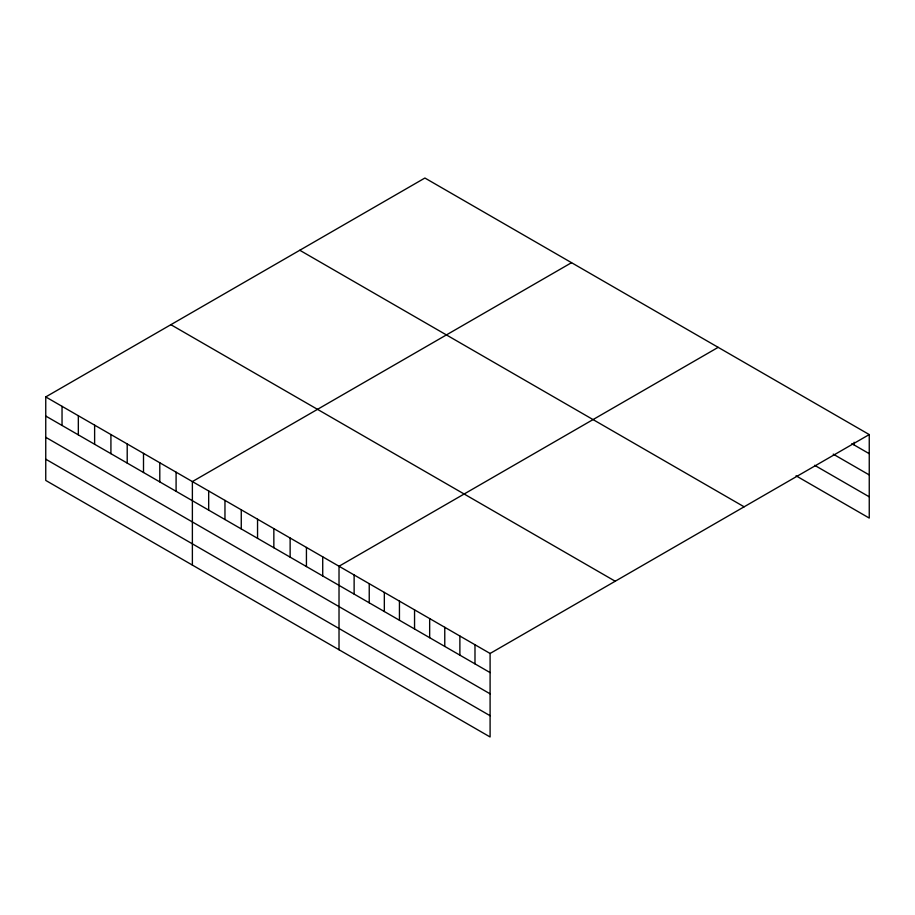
<?xml version="1.0" encoding="UTF-8"?>
<svg xmlns="http://www.w3.org/2000/svg" width="915" height="915" viewBox="0 0 915 915"><rect width="100%" height="100%" fill="white"/><g stroke="black" fill="none" stroke-linecap="round" stroke-linejoin="round"><path stroke-width="1.37" d="M45.75 396.927L490.097 653.47L490.097 736.975L45.75 480.432L45.75 396.927L424.903 178.025L869.25 434.568L869.25 518.073L796.039 475.8M571.543 262.685L192.379 481.587L192.379 565.093M718.172 347.345L339.019 566.248L339.019 649.753M490.097 653.47L869.25 434.568M851.819 443.626L869.25 453.691M833.222 454.137L869.25 474.931M814.625 465.289L869.25 496.822M299.788 250.264L744.124 506.807M170.876 324.688L615.212 581.231M45.75 416.05L490.097 672.594M45.75 437.301L490.097 693.833M45.75 459.193L490.097 715.724M854.141 442.231L854.141 444.965M474.988 644.743L474.988 663.867M459.879 636.028L459.879 655.14M444.77 627.301L444.77 646.425M429.661 618.574L429.661 637.698M414.552 609.859L414.552 628.982M399.443 601.132L399.443 620.256M384.334 592.417L384.334 611.529M369.237 583.69L369.237 602.813M354.128 574.963L354.128 594.087M322.721 556.835L322.721 575.958M306.434 547.433L306.434 566.557M290.135 538.031L290.135 557.144M273.848 528.618L273.848 547.742M257.55 519.217L257.55 538.329M241.263 509.804L241.263 528.927M224.964 500.402L224.964 519.526M208.677 490.989L208.677 510.113M176.092 472.186L176.092 491.298M159.793 462.773L159.793 481.896M143.506 453.371L143.506 472.495M127.208 443.958L127.208 463.082M110.921 434.556L110.921 453.68M94.622 425.143L94.622 444.267M78.335 415.742L78.335 434.865M62.037 406.34L62.037 425.452"/></g></svg>
